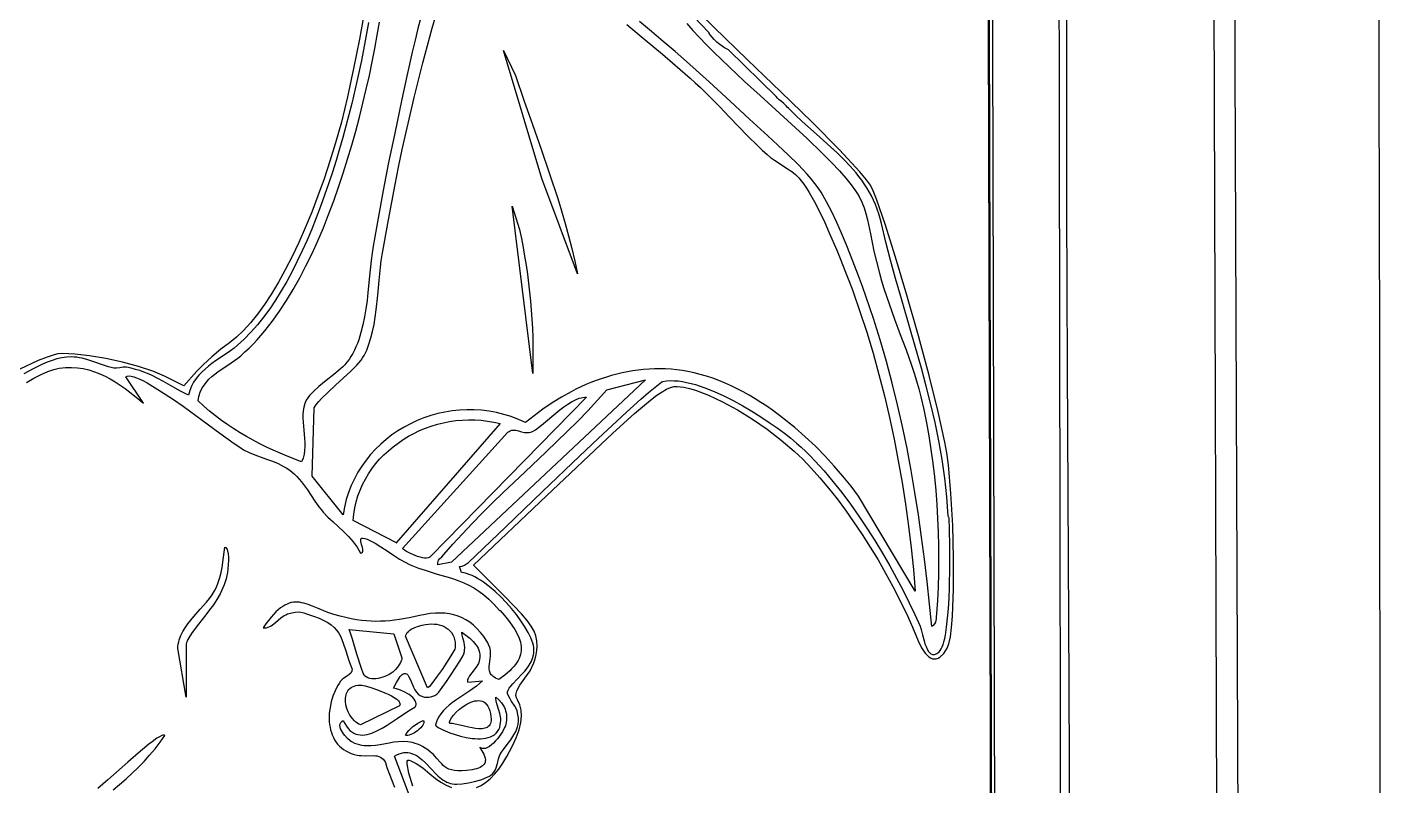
# Model space of a CAD drawing. Header units: millimetres. Extents: x 175 to 239, y 0 to 181.
# Drawn here: x 211.63 to 238.74, y 149.3 to 164.5 of the extents above; entities that cross this region are included whole.
import ezdxf

# ---------------------------------------------------------------- set-up
doc = ezdxf.new("R2010")
doc.units = ezdxf.units.MM
doc.layers.get('0').update_dxf_attribs({"linetype": 'CONTINUOUS'})

msp = doc.modelspace()

# ---------------------------------------------------------------- linework, layer by layer
at = {"color": 1}
for points in [[(177.632006, 181.207355), (236.458006, 181.207355), (236.668359, 181.182653), (236.869577, 181.143333), (237.061525, 181.089825), (237.244069, 181.022558), (237.417074, 180.941961), (237.580405, 180.848462), (237.733927, 180.742492), (237.877506, 180.62448), (238.011007, 180.494854), (238.134295, 180.354044), (238.247236, 180.20248), (238.349694, 180.040589), (238.441535, 179.868802), (238.522623, 179.687548), (238.592826, 179.497256), (238.652006, 179.298355), (238.705567, 168.706306), (238.733428, 158.112652), (238.742235, 147.517755), (238.738631, 136.92198), (238.720772, 115.729246)], [(182.807928, 135.574934), (231.057349, 135.574934), (230.969154, 169.438076), (190.466734, 169.438076)], [(230.902127, 166.919243), (230.962099, 145.614991)], [(220.636522, 149.262868), (220.730153, 149.307264), (220.821726, 149.366624), (220.911211, 149.440943), (220.998575, 149.530216), (221.083785, 149.634435), (221.16681, 149.753597), (221.247617, 149.887693), (221.352535, 150.083873), (221.434274, 150.261068), (221.493184, 150.421014), (221.529617, 150.565443), (221.543926, 150.696092), (221.536461, 150.814693), (221.507574, 150.922982), (221.457617, 151.022693), (221.438799, 151.062012), (221.430445, 151.104553), (221.432709, 151.15082), (221.445742, 151.201318), (221.504727, 151.317021), (221.608617, 151.455693), (221.712399, 151.602381), (221.788617, 151.760693), (221.815863, 151.84292), (221.835586, 151.926506), (221.847574, 152.010935), (221.851617, 152.095693), (221.846438, 152.201515), (221.82818, 152.299709), (221.792766, 152.396613), (221.736117, 152.498568), (221.654156, 152.611914), (221.542805, 152.74299), (221.215617, 153.083693), (220.579617, 153.719693), (222.040617, 155.107693), (223.370492, 156.36224), (223.806235, 156.757664), (224.125867, 157.027568), (224.250741, 157.122258), (224.356906, 157.193738), (224.447802, 157.244731), (224.526867, 157.277959), (224.597542, 157.296146), (224.663266, 157.302015), (224.793617, 157.287693), (224.904394, 157.26188), (225.024096, 157.225754), (225.285758, 157.125178), (225.569569, 156.991203), (225.866492, 156.829068), (226.167494, 156.644012), (226.463539, 156.441271), (226.745592, 156.226086), (227.004617, 156.003693), (227.175589, 155.839981), (227.347893, 155.661215), (227.520797, 155.468512), (227.69357, 155.26299), (227.865483, 155.045767), (228.035803, 154.817961), (228.368742, 154.335068), (228.686541, 153.823254), (228.983352, 153.291459), (229.253326, 152.748625), (229.376423, 152.475862), (229.490617, 152.203693), (229.556969, 152.061896), (229.627117, 151.954693), (229.700078, 151.882365), (229.737306, 151.859367), (229.774867, 151.845193), (229.81264, 151.839879), (229.8505, 151.843459), (229.888325, 151.855969), (229.925992, 151.877443), (230.00036, 151.947428), (230.072617, 152.053693), (230.105828, 152.143845), (230.133883, 152.284969), (230.156852, 152.470943), (230.174805, 152.695646), (230.195945, 153.236754), (230.197867, 153.859318), (230.181133, 154.514367), (230.146305, 155.152928), (230.093945, 155.726027), (230.061367, 155.972725), (230.024617, 156.184693), (229.890373, 156.78816), (229.707977, 157.517803), (229.494057, 158.316234), (229.265242, 159.126068), (229.038162, 159.889918), (228.829445, 160.550396), (228.655721, 161.050117), (228.587177, 161.22176), (228.533617, 161.331693), (228.454969, 161.440715), (228.31993, 161.600678), (227.910117, 162.042818), (227.363055, 162.596896), (226.737617, 163.201693), (226.066242, 163.843428), (225.394117, 164.499318), (224.799242, 165.092396)], [(218.394733, 164.822404), (218.291742, 164.256293), (218.175299, 163.67147), (218.052539, 163.105331), (217.9306, 162.595273), (217.816617, 162.178693), (217.702499, 161.81286), (217.584246, 161.45942), (217.462203, 161.119022), (217.336711, 160.792318), (217.208114, 160.479958), (217.076754, 160.182592), (216.942974, 159.90087), (216.807117, 159.635443), (216.669526, 159.386962), (216.530543, 159.156076), (216.390511, 158.943436), (216.249774, 158.749693), (216.108673, 158.575497), (215.967551, 158.421498), (215.826752, 158.288347), (215.686617, 158.176693), (215.516164, 158.045006), (215.336992, 157.893443), (215.170383, 157.740756), (215.037617, 157.605693), (214.773617, 157.312693), (214.387617, 157.507693), (214.153197, 157.607951), (213.86507, 157.702818), (213.544061, 157.78831), (213.210992, 157.860443), (212.88669, 157.915232), (212.591977, 157.948693), (212.347678, 157.956842), (212.250941, 157.950179), (212.174617, 157.935693), (212.034555, 157.888318), (211.858867, 157.818443), (211.490617, 157.648693)], [(219.363024, 149.291959), (219.286367, 149.553568), (219.250586, 149.73624), (219.250192, 149.789449), (219.262617, 149.812693), (219.288422, 149.813017), (219.326367, 149.801224), (219.431367, 149.745693), (219.562992, 149.654912), (219.706617, 149.537693), (219.817307, 149.447141), (219.926231, 149.371607), (220.033355, 149.311085), (220.138649, 149.265568)]]:
    msp.add_lwpolyline(points, dxfattribs=at)
at = {"color": 5}
for points in [[(235.972501, 129.83415), (235.948399, 136.613855), (235.89449, 150.175746), (235.868156, 156.956939), (235.84455, 163.737636), (235.825409, 170.517341), (235.812469, 177.295558), (235.727803, 177.503697), (213.079452, 177.553086), (210.908383, 177.575451), (208.737009, 177.590286), (206.565356, 177.598579), (204.39345, 177.601317), (202.221317, 177.599487), (200.048982, 177.594076), (195.70381, 177.576458), (191.358143, 177.556359), (187.012186, 177.541676), (184.839164, 177.538833), (182.666147, 177.540305), (180.49316, 177.547079), (178.320231, 177.560142), (178.143842, 177.500169), (177.946286, 95.821468)], [(178.478981, 177.207364), (235.371497, 177.207364), (235.639608, 96.170718)], [(181.791567, 134.358942), (232.334078, 134.390692), (232.513995, 134.447136), (232.535272, 137.07412), (232.546627, 139.704411), (232.548721, 142.336025), (232.542217, 144.966978), (232.512506, 151.323101), (232.481804, 157.684185), (232.471145, 160.865658), (232.466315, 164.047254), (232.469339, 167.228602), (232.47443, 168.819067), (232.482245, 170.409331), (232.390522, 170.613942), (191.03788, 170.613942)], [(191.182519, 170.42697), (232.2988, 170.42697), (232.358772, 134.560025), (181.851539, 134.588248)], [(182.807568, 135.565443), (231.057021, 135.565443), (230.968827, 169.428608), (190.35349, 169.428608)], [(230.88416, 166.899189), (230.944132, 145.594923)], [(219.669983, 148.116151), (218.996177, 149.894151), (219.044552, 149.920346), (219.091184, 149.940291), (219.136171, 149.954329), (219.179608, 149.962805), (219.221593, 149.966061), (219.262223, 149.964441), (219.301595, 149.95829), (219.339805, 149.94795), (219.37695, 149.933765), (219.413128, 149.916079), (219.448436, 149.895236), (219.482969, 149.871579), (219.550102, 149.817198), (219.615302, 149.755686), (219.743005, 149.622264), (219.807058, 149.555853), (219.872279, 149.493307), (219.939442, 149.437376), (219.973995, 149.41275), (220.009325, 149.390809), (220.045527, 149.371896), (220.0827, 149.356354), (220.12094, 149.344529), (220.160344, 149.336762), (220.20031, 149.332982), (220.246747, 149.332153), (220.354812, 149.338912), (220.476107, 149.356172), (220.602198, 149.383064), (220.72465, 149.418721), (220.781877, 149.439565), (220.835031, 149.462274), (220.883059, 149.48674), (220.924907, 149.512855), (220.95952, 149.540509), (220.985844, 149.569595), (221.01213, 149.611949), (221.031429, 149.656412), (221.045685, 149.702114), (221.05684, 149.748189), (221.077621, 149.837982), (221.091133, 149.879964), (221.109316, 149.918845), (221.142963, 149.973165), (221.178569, 150.025319), (221.252577, 150.125055), (221.325179, 150.221897), (221.390215, 150.319689), (221.417971, 150.370143), (221.441526, 150.422277), (221.46011, 150.476571), (221.472953, 150.533505), (221.479284, 150.593561), (221.478334, 150.657219), (221.469333, 150.724959), (221.45151, 150.797262), (221.432473, 150.844604), (221.404381, 150.895544), (221.336417, 151.001432), (221.304232, 151.052991), (221.278374, 151.101367), (221.262685, 151.144865), (221.259855, 151.164255), (221.26101, 151.18179), (221.273308, 151.217469), (221.295895, 151.255721), (221.327154, 151.296558), (221.365466, 151.339988), (221.456781, 151.434673), (221.556903, 151.539859), (221.606222, 151.596416), (221.65289, 151.655628), (221.69529, 151.717507), (221.731803, 151.782063), (221.760814, 151.849306), (221.780703, 151.919247), (221.786722, 151.955232), (221.789854, 151.991895), (221.789897, 152.029238), (221.786649, 152.067262), (221.778695, 152.111452), (221.76622, 152.158516), (221.749434, 152.208183), (221.728551, 152.260187), (221.675338, 152.370127), (221.608276, 152.486185), (221.529059, 152.606213), (221.439384, 152.728059), (221.340943, 152.849574), (221.235434, 152.968609), (221.12455, 153.083014), (221.009987, 153.190638), (220.893439, 153.289334), (220.776602, 153.376949), (220.718605, 153.41593), (220.661171, 153.451336), (220.604512, 153.482896), (220.54884, 153.510343), (220.494367, 153.533408), (220.441305, 153.551822), (220.389865, 153.565317), (220.34026, 153.573623), (220.301455, 153.690039), (220.351891, 153.699796), (220.398028, 153.717821), (220.440857, 153.743122), (220.481371, 153.774706), (221.222315, 154.482742), (221.961274, 155.195078), (222.702879, 155.905429), (223.076121, 156.257896), (223.45176, 156.607511), (223.641819, 156.78164), (223.935066, 157.045397), (224.084831, 157.176469), (224.217729, 157.288648), (224.319538, 157.368168), (224.354341, 157.391378), (224.376038, 157.401261), (224.447027, 157.411797), (224.521566, 157.416463), (224.599381, 157.41553), (224.680198, 157.409268), (224.763745, 157.397947), (224.849745, 157.381836), (224.937927, 157.361207), (225.028015, 157.336328), (225.119737, 157.307471), (225.212817, 157.274904), (225.40196, 157.199723), (225.593252, 157.112947), (225.784503, 157.016734), (225.973522, 156.913245), (226.158117, 156.80464), (226.336097, 156.693079), (226.505272, 156.580722), (226.66345, 156.46973), (226.80844, 156.362262), (226.938052, 156.260478), (227.050093, 156.166539), (227.143223, 156.083085), (227.236035, 155.995576), (227.32846, 155.904218), (227.420427, 155.809214), (227.602711, 155.609085), (227.782327, 155.396822), (227.95872, 155.174059), (228.131329, 154.942428), (228.299598, 154.703562), (228.462968, 154.459095), (228.620881, 154.210659), (228.772779, 153.959887), (228.918103, 153.708412), (229.056296, 153.457868), (229.1868, 153.209886), (229.309056, 152.966101), (229.422506, 152.728145), (229.526593, 152.497651), (229.548077, 152.428115), (229.574108, 152.324349), (229.606588, 152.204707), (229.625841, 152.14467), (229.647419, 152.087547), (229.671561, 152.035632), (229.698503, 151.991222), (229.728484, 151.956609), (229.744688, 151.943694), (229.761741, 151.934088), (229.779673, 151.92808), (229.798513, 151.925954), (229.81829, 151.927999), (229.839036, 151.934502), (229.860778, 151.945748), (229.883548, 151.962025), (229.907374, 151.983619), (229.932287, 152.010817), (229.953038, 152.041356), (229.972329, 152.080996), (229.990207, 152.129165), (230.006722, 152.185291), (230.021922, 152.248801), (230.035855, 152.319124), (230.060114, 152.477917), (230.079888, 152.657091), (230.095564, 152.852068), (230.10753, 153.058269), (230.116173, 153.271116), (230.12504, 153.698432), (230.125268, 154.097388), (230.119955, 154.431355), (230.112204, 154.663706), (230.091037, 154.702512), (230.079482, 154.894977), (230.064123, 155.086128), (230.045146, 155.276037), (230.022735, 155.464773), (229.997076, 155.652409), (229.968355, 155.839016), (229.936757, 156.024664), (229.902467, 156.209424), (229.826553, 156.576566), (229.742097, 156.94101), (229.650583, 157.303326), (229.553492, 157.664081), (229.348516, 158.383182), (229.139034, 159.102863), (229.03631, 159.464341), (228.93691, 159.82767), (228.842315, 160.193416), (228.75401, 160.56215), (228.728692, 160.662884), (228.699798, 160.760145), (228.667472, 160.854095), (228.63186, 160.9449), (228.593107, 161.032723), (228.551355, 161.117729), (228.506752, 161.20008), (228.45944, 161.279943), (228.409566, 161.357479), (228.357273, 161.432855), (228.302706, 161.506233), (228.24601, 161.577778), (228.126809, 161.716024), (228.000829, 161.848907), (227.869227, 161.977738), (227.733159, 162.10383), (227.45226, 162.353048), (227.167392, 162.607062), (227.026363, 162.739149), (226.887815, 162.876372), (226.863562, 162.89798), (226.841954, 162.922233), (226.820788, 162.9434), (226.820788, 162.9434), (226.799621, 162.971622), (226.799621, 162.971622), (226.747586, 163.007341), (226.700843, 163.045705), (226.671298, 163.076573), (226.644399, 163.112733), (225.691899, 164.047594), (225.636336, 164.070084), (225.610539, 164.083809), (225.586066, 164.100511), (225.487288, 164.174594), (225.455538, 164.199289), (225.399093, 164.252205), (225.321482, 164.347455), (225.303843, 164.37215), (225.301638, 164.382292), (225.296788, 164.389789), (223.539955, 166.234816)], [(218.477594, 164.590872), (218.410832, 164.224587), (218.332107, 163.829017), (218.241197, 163.409355), (218.13788, 162.970795), (218.021933, 162.518531), (217.959153, 162.288882), (217.893133, 162.057755), (217.823845, 161.825799), (217.75126, 161.593662), (217.675351, 161.361995), (217.59609, 161.131445), (217.51345, 160.902663), (217.427402, 160.676297), (217.337919, 160.452997), (217.244973, 160.233412), (217.148537, 160.018191), (217.048581, 159.807983), (216.94508, 159.603438), (216.838004, 159.405204), (216.727327, 159.213932), (216.61302, 159.030269), (216.495055, 158.854865), (216.373405, 158.68837), (216.248043, 158.531432), (216.11894, 158.384701), (215.986068, 158.248826), (215.91821, 158.185162), (215.8494, 158.124456), (215.780366, 158.068362), (215.708723, 158.014702), (215.560728, 157.911852), (215.411659, 157.810242), (215.338672, 157.758133), (215.267757, 157.704209), (215.199695, 157.647764), (215.135266, 157.588089), (215.07525, 157.524476), (215.020427, 157.456218), (214.971578, 157.382605), (214.929483, 157.302932), (214.894923, 157.216488), (214.868677, 157.122567), (214.707516, 157.20773), (214.55702, 157.292562), (214.412643, 157.375079), (214.269837, 157.453296), (214.124055, 157.52523), (214.048626, 157.55822), (213.970748, 157.588895), (213.889852, 157.617007), (213.80537, 157.642308), (213.716732, 157.664549), (213.623372, 157.683484), (213.590175, 157.687211), (213.556895, 157.686185), (213.49108, 157.675987), (213.427911, 157.665128), (213.397939, 157.663275), (213.369372, 157.665845), (213.267011, 157.691752), (213.163659, 157.724935), (212.953976, 157.7999), (212.847647, 157.835068), (212.740325, 157.864282), (212.686292, 157.875623), (212.632011, 157.884236), (212.577482, 157.889707), (212.522705, 157.891622), (212.425994, 157.886853), (212.329112, 157.873143), (212.232219, 157.851392), (212.135477, 157.8225), (212.039044, 157.787365), (211.943082, 157.746887), (211.84775, 157.701965), (211.753209, 157.653498), (211.567139, 157.549525)], [(219.525221, 164.693949), (219.465799, 164.470046), (219.407182, 164.23622), (219.349837, 163.996441), (219.24082, 163.5149), (219.14247, 163.057171), (218.992649, 162.34015), (218.87739, 161.783919), (218.769076, 161.226695), (218.666716, 160.66881), (218.569316, 160.110595), (218.547976, 159.97072), (218.529567, 159.823218), (218.497382, 159.510872), (218.464454, 159.184636), (218.445114, 159.019771), (218.422472, 158.855588), (218.395489, 158.693472), (218.363127, 158.534808), (218.324347, 158.380981), (218.278109, 158.233376), (218.251869, 158.162339), (218.223376, 158.093378), (218.192499, 158.026664), (218.159109, 157.962371), (218.123075, 157.900672), (218.084268, 157.841741), (218.042559, 157.78575), (217.997816, 157.732873), (217.95922, 157.693283), (217.91543, 157.652629), (217.815639, 157.5685), (217.590799, 157.39156), (217.479226, 157.300237), (217.377203, 157.208005), (217.331878, 157.161781), (217.291468, 157.115608), (217.256815, 157.06958), (217.228761, 157.023789), (217.212558, 156.990921), (217.198894, 156.957175), (217.17851, 156.887253), (217.166261, 156.814438), (217.160796, 156.739142), (217.160767, 156.661779), (217.164827, 156.582762), (217.179813, 156.421421), (217.194964, 156.258427), (217.19923, 156.177343), (217.199491, 156.097086), (217.194398, 156.018069), (217.182603, 155.940706), (217.162757, 155.86541), (217.133511, 155.792595), (216.84557, 155.903492), (216.70487, 155.96205), (216.56631, 156.022948), (216.429859, 156.086388), (216.295484, 156.152573), (216.163157, 156.221703), (216.032844, 156.29398), (215.904516, 156.369606), (215.778141, 156.448782), (215.653689, 156.53171), (215.531128, 156.618591), (215.410427, 156.709627), (215.291556, 156.805019), (215.174483, 156.904969), (215.059177, 157.009678), (215.077486, 157.100514), (215.104115, 157.183056), (215.138289, 157.258105), (215.179232, 157.326462), (215.22617, 157.388927), (215.278327, 157.446303), (215.334928, 157.499389), (215.395198, 157.548987), (215.458362, 157.595898), (215.523645, 157.640923), (215.657466, 157.728518), (215.790461, 157.81818), (215.85471, 157.865789), (215.916427, 157.916317), (215.999627, 157.990397), (216.08155, 158.068043), (216.162201, 158.149158), (216.241583, 158.233643), (216.319703, 158.321401), (216.396564, 158.412335), (216.472171, 158.506346), (216.546528, 158.603338), (216.691514, 158.80587), (216.831558, 159.019149), (216.966696, 159.242394), (217.096965, 159.474823), (217.222403, 159.715655), (217.343046, 159.964107), (217.45893, 160.219399), (217.570094, 160.480749), (217.676573, 160.747375), (217.778404, 161.018496), (217.875625, 161.29333), (217.968271, 161.571094), (218.05638, 161.851009), (218.139989, 162.132292), (218.219135, 162.414161), (218.293853, 162.695835), (218.364182, 162.976533), (218.430157, 163.255472), (218.491817, 163.531871), (218.549197, 163.804949), (218.602334, 164.073924), (218.651265, 164.338014), (218.696028, 164.596438)], [(223.654607, 164.549421), (224.02089, 164.248443), (224.366336, 163.957305), (224.919316, 163.479622), (225.023872, 163.386695), (225.126056, 163.291995), (225.324404, 163.098457), (225.51655, 162.901363), (225.704687, 162.70307), (225.891005, 162.505935), (226.077694, 162.312314), (226.266947, 162.124563), (226.36322, 162.033625), (226.460954, 161.945039), (226.532516, 161.887561), (226.612759, 161.831158), (226.786392, 161.719261), (226.873332, 161.66261), (226.956056, 161.604719), (227.031338, 161.545008), (227.095954, 161.4829), (227.148036, 161.422045), (227.200899, 161.351428), (227.254247, 161.272285), (227.307786, 161.18585), (227.361222, 161.093359), (227.41426, 160.996046), (227.517965, 160.791897), (227.616543, 160.583282), (227.707638, 160.380084), (227.857954, 160.029456), (227.941395, 159.828621), (228.022398, 159.62634), (228.100987, 159.422677), (228.177184, 159.217695), (228.322492, 158.804027), (228.458503, 158.385842), (228.585399, 157.963647), (228.70336, 157.537949), (228.812567, 157.109253), (228.913201, 156.678067), (229.005442, 156.244896), (229.089472, 155.810248), (229.165472, 155.374627), (229.233622, 154.938542), (229.294103, 154.502498), (229.347097, 154.067002), (229.392783, 153.63256), (229.431343, 153.199678), (228.291871, 155.10115), (228.295399, 155.10115), (228.144882, 155.301438), (227.982253, 155.503069), (227.808297, 155.704493), (227.623798, 155.904161), (227.429543, 156.100521), (227.226317, 156.292023), (227.014905, 156.477118), (226.906375, 156.566778), (226.796093, 156.654255), (226.684158, 156.739354), (226.570667, 156.821883), (226.455719, 156.901646), (226.339411, 156.978452), (226.221843, 157.052105), (226.103112, 157.122412), (225.983317, 157.189179), (225.862555, 157.252213), (225.740925, 157.311319), (225.618525, 157.366304), (225.495453, 157.416974), (225.371808, 157.463135), (225.247687, 157.504594), (225.123189, 157.541156), (224.998412, 157.572629), (224.873454, 157.598817), (224.761768, 157.617889), (224.65031, 157.632829), (224.539121, 157.643719), (224.428245, 157.650645), (224.317722, 157.65369), (224.207596, 157.652938), (224.097907, 157.648473), (223.988699, 157.640379), (223.880012, 157.62874), (223.77189, 157.613639), (223.664373, 157.595162), (223.557504, 157.573392), (223.451325, 157.548413), (223.345878, 157.520308), (223.241204, 157.489163), (223.137347, 157.45506), (223.034347, 157.418084), (222.932248, 157.378319), (222.83109, 157.335848), (222.730915, 157.290757), (222.631767, 157.243127), (222.533686, 157.193045), (222.340896, 157.085856), (222.152881, 156.969861), (221.969976, 156.845733), (221.792519, 156.714142), (221.620844, 156.575761), (221.477586, 156.640365), (221.332488, 156.695381), (221.185922, 156.740981), (221.038257, 156.777334), (220.889867, 156.80461), (220.741122, 156.822979), (220.592394, 156.832611), (220.444054, 156.833675), (220.296474, 156.826342), (220.150025, 156.810782), (220.005078, 156.787163), (219.862005, 156.755657), (219.721178, 156.716434), (219.582967, 156.669662), (219.447745, 156.615512), (219.315882, 156.554154), (219.18775, 156.485757), (219.063721, 156.410493), (218.944165, 156.328529), (218.829455, 156.240037), (218.719962, 156.145186), (218.616057, 156.044146), (218.518111, 155.937087), (218.426496, 155.82418), (218.341584, 155.705592), (218.263746, 155.581496), (218.193353, 155.45206), (218.130776, 155.317454), (218.076388, 155.177849), (218.030559, 155.033414), (217.993661, 154.884319), (217.966066, 154.730734), (217.345177, 155.499789), (217.387511, 156.868567), (217.404444, 156.904186), (217.435501, 156.948135), (217.478846, 156.999319), (217.532646, 157.056642), (217.664269, 157.185323), (217.815695, 157.325414), (218.119249, 157.60477), (218.242025, 157.726506), (218.289742, 157.779054), (218.325899, 157.824595), (218.357251, 157.870846), (218.386542, 157.920182), (218.413861, 157.972423), (218.439298, 158.027387), (218.484882, 158.144761), (218.524006, 158.270859), (218.557384, 158.404232), (218.585729, 158.543435), (218.609753, 158.687019), (218.63017, 158.833539), (218.663036, 159.129597), (218.690032, 159.420032), (218.716863, 159.693269), (218.731999, 159.819822), (218.749233, 159.937733), (218.87318, 160.641256), (219.007257, 161.343828), (219.078261, 161.694564), (219.151999, 162.044829), (219.228538, 162.394547), (219.307944, 162.743639), (219.390287, 163.092029), (219.475631, 163.439638), (219.564045, 163.78639), (219.655596, 164.132206), (219.750351, 164.477009), (219.848377, 164.820722)], [(224.85452, 164.569147), (224.976618, 164.430571), (225.099232, 164.298066), (225.247152, 164.145803), (225.397061, 163.995746), (225.701876, 163.701155), (226.011735, 163.412105), (226.324694, 163.126403), (226.952142, 162.556281), (227.262745, 162.267479), (227.568676, 161.973261), (227.753712, 161.787686), (227.909927, 161.622895), (228.040252, 161.475447), (228.147618, 161.341899), (228.234954, 161.218811), (228.272026, 161.160114), (228.30519, 161.102741), (228.361256, 160.990246), (228.406083, 160.877886), (228.4426, 160.762219), (228.473737, 160.639802), (228.531594, 160.360956), (228.603094, 160.013815), (228.651285, 159.806029), (228.711676, 159.570845), (228.755326, 159.417459), (228.802572, 159.264176), (228.905704, 158.957673), (229.016774, 158.650839), (229.131482, 158.343178), (229.245528, 158.034194), (229.354614, 157.723392), (229.405953, 157.567153), (229.454439, 157.410274), (229.499535, 157.252692), (229.540704, 157.094345), (229.600584, 156.836478), (229.65462, 156.573929), (229.702919, 156.307308), (229.745591, 156.037224), (229.782744, 155.764288), (229.814486, 155.48911), (229.840926, 155.212298), (229.862173, 154.934463), (229.878335, 154.656215), (229.88952, 154.378163), (229.895837, 154.100917), (229.897395, 153.825087), (229.894303, 153.551283), (229.886667, 153.280115), (229.874598, 153.012191), (229.858204, 152.748123), (229.854676, 152.751651), (229.851259, 152.677126), (229.848599, 152.641766), (229.843211, 152.607894), (229.833523, 152.575675), (229.817965, 152.545276), (229.794966, 152.516861), (229.762954, 152.490595), (229.717598, 152.939996), (229.66849, 153.388539), (229.615103, 153.83611), (229.55691, 154.282596), (229.493384, 154.727883), (229.423998, 155.171858), (229.348225, 155.614406), (229.265537, 156.055414), (229.175409, 156.494769), (229.077311, 156.932356), (228.970718, 157.368063), (228.855103, 157.801774), (228.729937, 158.233378), (228.594695, 158.662759), (228.52313, 158.876581), (228.448848, 159.089804), (228.371784, 159.302415), (228.291871, 159.5144), (228.130365, 159.933489), (228.043452, 160.15095), (227.952322, 160.369445), (227.856893, 160.58579), (227.757082, 160.796802), (227.652806, 160.999298), (227.543982, 161.190094), (227.487201, 161.277113), (227.420792, 161.367165), (227.345878, 161.459729), (227.263579, 161.554282), (227.175017, 161.650303), (227.081313, 161.74727), (226.882965, 161.941952), (226.677506, 162.134154), (226.473908, 162.3197), (226.108177, 162.654122), (225.721664, 163.01523), (225.298772, 163.404491), (224.849091, 163.808718), (224.617201, 164.012322), (224.382211, 164.214723), (224.14532, 164.41427), (223.907725, 164.609317)], [(211.622167, 157.382038), (211.770572, 157.466746), (211.91259, 157.539465), (212.046118, 157.598211), (212.10904, 157.621723), (212.169052, 157.640999), (212.225889, 157.655788), (212.279289, 157.665845), (212.341757, 157.673983), (212.403492, 157.679277), (212.464505, 157.681817), (212.524807, 157.681692), (212.643321, 157.673813), (212.759122, 157.656364), (212.872297, 157.630067), (212.982936, 157.595647), (213.091125, 157.553827), (213.196952, 157.505331), (213.300505, 157.450881), (213.401873, 157.391202), (213.501143, 157.327016), (213.598402, 157.259048), (213.693739, 157.18802), (213.787241, 157.114657), (213.969094, 156.963817), (213.612789, 157.492984), (213.625474, 157.50055), (213.640334, 157.505765), (213.676307, 157.509409), (213.720161, 157.504453), (213.771353, 157.491433), (213.829337, 157.470887), (213.89357, 157.443351), (213.963507, 157.409362), (214.038602, 157.369456), (214.202094, 157.274044), (214.379688, 157.161407), (214.567028, 157.035841), (214.759757, 156.90164), (215.143961, 156.62451), (215.497449, 156.36437), (215.785369, 156.155577), (215.893851, 156.081171), (215.972872, 156.032484), (216.083742, 155.97759), (216.198374, 155.930013), (216.432806, 155.845071), (216.549546, 155.801835), (216.66393, 155.754175), (216.774428, 155.699157), (216.827742, 155.667971), (216.879511, 155.633845), (216.937466, 155.590074), (216.991256, 155.543632), (217.041346, 155.494822), (217.088201, 155.443951), (217.132286, 155.391323), (217.174066, 155.337243), (217.252573, 155.225946), (217.402393, 154.999341), (217.481148, 154.888912), (217.523115, 154.835483), (217.567427, 154.783651), (217.662209, 154.683653), (217.764101, 154.58626), (217.974004, 154.392508), (218.074407, 154.292759), (218.121809, 154.241424), (218.166708, 154.188834), (218.208632, 154.134776), (218.247103, 154.079039), (218.281647, 154.02141), (218.311788, 153.961678), (218.337196, 153.967408), (218.353488, 153.979903), (218.362049, 153.998071), (218.364264, 154.020824), (218.361518, 154.047069), (218.355197, 154.075718), (218.337365, 154.135862), (218.321848, 154.192534), (218.31842, 154.216842), (218.319726, 154.23701), (218.32715, 154.251949), (218.342078, 154.260568), (218.365894, 154.261776), (218.399983, 154.254484), (218.447845, 154.237609), (218.498623, 154.21523), (218.607681, 154.156753), (218.724676, 154.084634), (218.847129, 154.004453), (218.972558, 153.921791), (219.098483, 153.84223), (219.222423, 153.771351), (219.282875, 153.740911), (219.341899, 153.714734), (219.478484, 153.66161), (219.608247, 153.61617), (219.85012, 153.541377), (220.073141, 153.476423), (220.17934, 153.443282), (220.282934, 153.407376), (220.384626, 153.366964), (220.48512, 153.320305), (220.585117, 153.265656), (220.685321, 153.201277), (220.786435, 153.125425), (220.889161, 153.03636), (220.994201, 152.93234), (221.10226, 152.811623), (221.116371, 152.811623), (221.201437, 152.709547), (221.278808, 152.611993), (221.347652, 152.518439), (221.407137, 152.428363), (221.456432, 152.341243), (221.494705, 152.256556), (221.509448, 152.214962), (221.521123, 152.173782), (221.529626, 152.132948), (221.534854, 152.092397), (221.536702, 152.052063), (221.535067, 152.011881), (221.529844, 151.971785), (221.520929, 151.931711), (221.508219, 151.891593), (221.491609, 151.851365), (221.470995, 151.810964), (221.446274, 151.770322), (221.417341, 151.729376), (221.384092, 151.688059), (221.346424, 151.646307), (221.304232, 151.604055), (221.205862, 151.517787), (221.088149, 151.428734), (221.021583, 151.457408), (220.99455, 151.47289), (220.971347, 151.48912), (220.951719, 151.506083), (220.935414, 151.523767), (220.922179, 151.542159), (220.91176, 151.561246), (220.898359, 151.601454), (220.893184, 151.644287), (220.894211, 151.689642), (220.899413, 151.737415), (220.914241, 151.839803), (220.919815, 151.894211), (220.921462, 151.950625), (220.917155, 152.00894), (220.90487, 152.069053), (220.88258, 152.130862), (220.867051, 152.162369), (220.84826, 152.194262), (220.783788, 152.288142), (220.717285, 152.372807), (220.648621, 152.448471), (220.577669, 152.515345), (220.504298, 152.57364), (220.428379, 152.623569), (220.349783, 152.665343), (220.268382, 152.699175), (220.184045, 152.725276), (220.096644, 152.743858), (220.006049, 152.755133), (219.912132, 152.759313), (219.814762, 152.756609), (219.713811, 152.747234), (219.60915, 152.7314), (219.500649, 152.709317), (219.290478, 152.664724), (219.093246, 152.629722), (218.997945, 152.616231), (218.904035, 152.605634), (218.810899, 152.598096), (218.717924, 152.593783), (218.624494, 152.592859), (218.529994, 152.595491), (218.433809, 152.601844), (218.335325, 152.612083), (218.233927, 152.626373), (218.128998, 152.64488), (218.019926, 152.66777), (217.906094, 152.695206), (217.778477, 152.731853), (217.66072, 152.772742), (217.449908, 152.85776), (217.354414, 152.897145), (217.263901, 152.931285), (217.17715, 152.957808), (217.134804, 152.967472), (217.092941, 152.974342), (217.051409, 152.978121), (217.010056, 152.978515), (216.968728, 152.975224), (216.927273, 152.967954), (216.88554, 152.956408), (216.843375, 152.940289), (216.800626, 152.919301), (216.757141, 152.893148), (216.712767, 152.861532), (216.667351, 152.824157), (216.620742, 152.780727), (216.572787, 152.730946), (216.523333, 152.674516), (216.472228, 152.611142), (216.41932, 152.540526), (216.364455, 152.462373), (216.400309, 152.46186), (216.433998, 152.466535), (216.465837, 152.475798), (216.49614, 152.489052), (216.525225, 152.505695), (216.553405, 152.525129), (216.608313, 152.56997), (216.721147, 152.666764), (216.784116, 152.709124), (216.818342, 152.726698), (216.854816, 152.741067), (216.937871, 152.765431), (217.007282, 152.77855), (217.067268, 152.781747), (217.122045, 152.776345), (217.17583, 152.763667), (217.23284, 152.745036), (217.3734, 152.695206), (217.483698, 152.655608), (217.578782, 152.613406), (217.660142, 152.568392), (217.729264, 152.520361), (217.787638, 152.469105), (217.836751, 152.414417), (217.878092, 152.356092), (217.913149, 152.293922), (217.943411, 152.2277), (217.970366, 152.15722), (218.020306, 152.002659), (218.074876, 151.828586), (218.107618, 151.733715), (218.145983, 151.633345), (218.143601, 151.61135), (218.138011, 151.591494), (218.129557, 151.573519), (218.118587, 151.557167), (218.090482, 151.528297), (218.056465, 151.502817), (217.981776, 151.453759), (217.946643, 151.426047), (217.916677, 151.393456), (217.885859, 151.348005), (217.856956, 151.300426), (217.805187, 151.199711), (217.761966, 151.092971), (217.727886, 150.981864), (217.703542, 150.868049), (217.689528, 150.753185), (217.686581, 150.695879), (217.686439, 150.638931), (217.689177, 150.582551), (217.694868, 150.526946), (217.703588, 150.472322), (217.71541, 150.418888), (217.73041, 150.36685), (217.74866, 150.316416), (217.770236, 150.267794), (217.795211, 150.221189), (217.82366, 150.176811), (217.855658, 150.134867), (217.891278, 150.095562), (217.930595, 150.059106), (217.973682, 150.025706), (218.020616, 149.995568), (218.071469, 149.9689), (218.126316, 149.945909), (218.185231, 149.926803), (218.248288, 149.91179), (218.28792, 149.905552), (218.328538, 149.90224), (218.411393, 149.901537), (218.574167, 149.903852), (218.612289, 149.901046), (218.648712, 149.89546), (218.683098, 149.886381), (218.715113, 149.873094), (218.744419, 149.854889), (218.770682, 149.831051), (218.793565, 149.800866), (218.812733, 149.763623), (218.844332, 149.664168), (218.886272, 149.547423), (218.993586, 149.27227)], [(213.357228, 149.22006), (213.488435, 149.32662), (213.616416, 149.436693), (213.740864, 149.550296), (213.861466, 149.667444), (213.977914, 149.788152), (214.089896, 149.912437), (214.197104, 150.040313), (214.299227, 150.171795), (214.395955, 150.306901), (214.384753, 150.312361), (214.37, 150.313212), (214.352198, 150.30997), (214.331849, 150.303153), (214.285512, 150.280856), (214.235, 150.250456), (214.13749, 150.181885), (214.0714, 150.130512), (213.857087, 149.952917), (213.652697, 149.77338), (213.253837, 149.416578), (213.049447, 149.243366)]]:
    msp.add_lwpolyline(points, dxfattribs=at)
for points in [[(222.661538, 159.556733), (221.948927, 161.468789), (221.179871, 164.029955), (221.41976, 163.529011), (221.589459, 163.037389), (221.762671, 162.546139), (221.935636, 162.05431), (222.10459, 161.560952), (222.265772, 161.065113), (222.342273, 160.815967), (222.41542, 160.565843), (222.484743, 160.314624), (222.549772, 160.062191), (222.610036, 159.808424), (222.665066, 159.553206)], [(221.76901, 157.556484), (221.352733, 160.9114), (221.500899, 160.442206), (221.537899, 160.264651), (221.572171, 160.086555), (221.603715, 159.907951), (221.632529, 159.728878), (221.658616, 159.54937), (221.681973, 159.369465), (221.702603, 159.189198), (221.720503, 159.008605), (221.735676, 158.827723), (221.748119, 158.646588), (221.757834, 158.465235), (221.764821, 158.283702), (221.769079, 158.102024), (221.770609, 157.920237), (221.76941, 157.738379), (221.765482, 157.556484)], [(220.139177, 153.781762), (219.867538, 153.725317), (219.863287, 153.762903), (219.867924, 153.794495), (219.879754, 153.821373), (219.897083, 153.844821), (219.941456, 153.886548), (219.987483, 153.929928), (220.166951, 154.14014), (220.355302, 154.3489), (220.551332, 154.556409), (220.753837, 154.76287), (220.961613, 154.968482), (221.173457, 155.173449), (221.604528, 155.582251), (222.037418, 155.990888), (222.462494, 156.400971), (222.669092, 156.607059), (222.870125, 156.814114), (223.064388, 157.022336), (223.250677, 157.231928), (224.026788, 157.433011), (220.139177, 153.778234)], [(221.264538, 156.381734), (221.290503, 156.400416), (221.316814, 156.413284), (221.343487, 156.421057), (221.370537, 156.424453), (221.39798, 156.42419), (221.425831, 156.420987), (221.482819, 156.408633), (221.541627, 156.393137), (221.602378, 156.380245), (221.633521, 156.376572), (221.665196, 156.375705), (221.697419, 156.378362), (221.730205, 156.385262), (221.773613, 156.403299), (221.823966, 156.433651), (221.880521, 156.474411), (221.942533, 156.523672), (222.230267, 156.767584), (222.308402, 156.830746), (222.387529, 156.890967), (222.466904, 156.946341), (222.545783, 156.994961), (222.623421, 157.034919), (222.699076, 157.06431), (222.735926, 157.074447), (222.772001, 157.081227), (222.807209, 157.084411), (222.841455, 157.083761), (219.722899, 153.901706), (219.713831, 153.889926), (219.702608, 153.88031), (219.674337, 153.867131), (219.63937, 153.86129), (219.598986, 153.861908), (219.554469, 153.868108), (219.507099, 153.87901), (219.458158, 153.893736), (219.408927, 153.911408), (219.314724, 153.952073), (219.234743, 153.99398), (219.179236, 154.030098), (219.163864, 154.04379), (219.158455, 154.053401), (221.264538, 156.385262)], [(219.034983, 154.166289), (218.170677, 154.610789), (218.181851, 154.739056), (218.201277, 154.864466), (218.228653, 154.986867), (218.263674, 155.106111), (218.306036, 155.222048), (218.355433, 155.334528), (218.411563, 155.443401), (218.474121, 155.548517), (218.542803, 155.649726), (218.617304, 155.746878), (218.69732, 155.839825), (218.782547, 155.928414), (218.87268, 156.012498), (218.967417, 156.091925), (219.066451, 156.166547), (219.169479, 156.236213), (219.276197, 156.300773), (219.386301, 156.360078), (219.499485, 156.413977), (219.615447, 156.462321), (219.733881, 156.50496), (219.854484, 156.541745), (219.976951, 156.572524), (220.100978, 156.597149), (220.226261, 156.615469), (220.352495, 156.627335), (220.479376, 156.632596), (220.606601, 156.631103), (220.733864, 156.622707), (220.860862, 156.607257), (220.98729, 156.584602), (221.112844, 156.554595), (219.031455, 154.166289)], [(214.819289, 151.075956), (214.653483, 152.049623), (214.65641, 152.094506), (214.662431, 152.138561), (214.671372, 152.181829), (214.683063, 152.224351), (214.713999, 152.30732), (214.753859, 152.387794), (214.801265, 152.466096), (214.854835, 152.542554), (214.913191, 152.617493), (214.974952, 152.691237), (215.103171, 152.836448), (215.228456, 152.980791), (215.286548, 153.05345), (215.339767, 153.12687), (215.386733, 153.201374), (215.426066, 153.27729), (215.46532, 153.373635), (215.496677, 153.471924), (215.521502, 153.571783), (215.54116, 153.672842), (215.57043, 153.877067), (215.5954, 154.081623), (215.61301, 154.071205), (215.627639, 154.054999), (215.639529, 154.03375), (215.648923, 154.008201), (215.661194, 153.947181), (215.666396, 153.877894), (215.666472, 153.806291), (215.663364, 153.738326), (215.655372, 153.637123), (215.648007, 153.572417), (215.636681, 153.508618), (215.621667, 153.445746), (215.603241, 153.383819), (215.581678, 153.322855), (215.557254, 153.262874), (215.500921, 153.145935), (215.436445, 153.03315), (215.366025, 152.92467), (215.291864, 152.820645), (215.216164, 152.721224), (215.068948, 152.536794), (214.941989, 152.37258), (214.89161, 152.298429), (214.852899, 152.229781), (214.838607, 152.197568), (214.828058, 152.166786), (214.821527, 152.137456), (214.819289, 152.109595), (214.819289, 151.079484)], [(221.225733, 150.529151), (221.217195, 150.500863), (221.202575, 150.465899), (221.157547, 150.381646), (221.09557, 150.287801), (221.059762, 150.240848), (221.021562, 150.195776), (220.981585, 150.154011), (220.940444, 150.11698), (220.898756, 150.086108), (220.857135, 150.062823), (220.816196, 150.04855), (220.796174, 150.045239), (220.776554, 150.044715), (220.757412, 150.047158), (220.738824, 150.052746), (220.720869, 150.061656), (220.703621, 150.074068), (220.703401, 150.065349), (220.711779, 150.049132), (220.745073, 149.998275), (220.784981, 149.929642), (220.801628, 149.891204), (220.812983, 149.851377), (220.816731, 149.811177), (220.815029, 149.791255), (220.810557, 149.771623), (220.803026, 149.752406), (220.792147, 149.733733), (220.777629, 149.71573), (220.759184, 149.698525), (220.736522, 149.682245), (220.709354, 149.667017), (220.677391, 149.652968), (220.640342, 149.640227), (220.597919, 149.628919), (220.549832, 149.619173), (220.43551, 149.604873), (220.343196, 149.599354), (220.263697, 149.599747), (220.195525, 149.605679), (220.137193, 149.616779), (220.087211, 149.632675), (220.044092, 149.652994), (220.006348, 149.677365), (219.97249, 149.705415), (219.941029, 149.736772), (219.910478, 149.771065), (219.846151, 149.846967), (219.809399, 149.887833), (219.767603, 149.930145), (219.719275, 149.973533), (219.662927, 150.017623), (219.610396, 150.053362), (219.558611, 150.084051), (219.507532, 150.109997), (219.457117, 150.131504), (219.407328, 150.148877), (219.358124, 150.16242), (219.309465, 150.17244), (219.261312, 150.179239), (219.16636, 150.1844), (219.072948, 150.180342), (218.980755, 150.169504), (218.889462, 150.154325), (218.708291, 150.1207), (218.617773, 150.107134), (218.526873, 150.098982), (218.435269, 150.098686), (218.389104, 150.102246), (218.342643, 150.108684), (218.295845, 150.118305), (218.248672, 150.131415), (218.201083, 150.148317), (218.153038, 150.169318), (218.132026, 150.181362), (218.10797, 150.198532), (218.054426, 150.245606), (217.999807, 150.305247), (217.974408, 150.338127), (217.951514, 150.372165), (217.932052, 150.406698), (217.916946, 150.441067), (217.907121, 150.474608), (217.903503, 150.506661), (217.907016, 150.536565), (217.918586, 150.563657), (217.939137, 150.587277), (217.969594, 150.606762), (217.999224, 150.545164), (218.031141, 150.491756), (218.065215, 150.446169), (218.101314, 150.408035), (218.139306, 150.376986), (218.179062, 150.352653), (218.220449, 150.334669), (218.263336, 150.322666), (218.307594, 150.316274), (218.353089, 150.315126), (218.399692, 150.318854), (218.44727, 150.327089), (218.495694, 150.339464), (218.544831, 150.355609), (218.644722, 150.397741), (218.745895, 150.450539), (218.847301, 150.511057), (219.046613, 150.643473), (219.234268, 150.771424), (219.3211, 150.826361), (219.401872, 150.871345), (219.413433, 150.887927), (219.421767, 150.904577), (219.427037, 150.921257), (219.429405, 150.937932), (219.426087, 150.971122), (219.413116, 151.003857), (219.391795, 151.035849), (219.363424, 151.066806), (219.329308, 151.096441), (219.290747, 151.124463), (219.249044, 151.150584), (219.205501, 151.174514), (219.118106, 151.214642), (219.038979, 151.242534), (218.978538, 151.255873), (219.036688, 151.369938), (219.087376, 151.453525), (219.110199, 151.484829), (219.13149, 151.50964), (219.15136, 151.528336), (219.16992, 151.541292), (219.187281, 151.548884), (219.203555, 151.551488), (219.218851, 151.54948), (219.233282, 151.543235), (219.246959, 151.533131), (219.259992, 151.519542), (219.284573, 151.483415), (219.307913, 151.437862), (219.330903, 151.385891), (219.379382, 151.274725), (219.40665, 151.221544), (219.437122, 151.173976), (219.471686, 151.135028), (219.490781, 151.119726), (219.511233, 151.107706), (219.556301, 151.0888), (219.599262, 151.076838), (219.640651, 151.071492), (219.681007, 151.072429), (219.720867, 151.079319), (219.760768, 151.091831), (219.801248, 151.109636), (219.842844, 151.132401), (219.858093, 151.146591), (219.881822, 151.174651), (219.949614, 151.264692), (220.03601, 151.387145), (220.130799, 151.52663), (220.304707, 151.795182), (220.363405, 151.893491), (220.381222, 151.926926), (220.389649, 151.947317), (220.401569, 152.009791), (220.404312, 152.066104), (220.399943, 152.118036), (220.390531, 152.167363), (220.364845, 152.265313), (220.352704, 152.317493), (220.343788, 152.374178), (220.502428, 152.253132), (220.571123, 152.191368), (220.601476, 152.159091), (220.628656, 152.12547), (220.652281, 152.090196), (220.671968, 152.052958), (220.687335, 152.013446), (220.697999, 151.97135), (220.703578, 151.926361), (220.70369, 151.878167), (220.697953, 151.82646), (220.685983, 151.770929), (220.678216, 151.750367), (220.666015, 151.727321), (220.631412, 151.675403), (220.543108, 151.559703), (220.501808, 151.502452), (220.470678, 151.449956), (220.460865, 151.426511), (220.455919, 151.40548), (220.456617, 151.38727), (220.463733, 151.37229), (220.760066, 151.400512), (220.700885, 151.346115), (220.637689, 151.294906), (220.571341, 151.246188), (220.502704, 151.199263), (220.362013, 151.108003), (220.222521, 151.015543), (220.155382, 150.96712), (220.091132, 150.916304), (220.030633, 150.862398), (219.97475, 150.804703), (219.924344, 150.742524), (219.880278, 150.675161), (219.843416, 150.601917), (219.814622, 150.522095), (219.820228, 150.511152), (219.832148, 150.498336), (219.873305, 150.468118), (219.934854, 150.433496), (220.013555, 150.396528), (220.106167, 150.359271), (220.20945, 150.323782), (220.320164, 150.292116), (220.435069, 150.266331), (220.550925, 150.248484), (220.608197, 150.24318), (220.664492, 150.240631), (220.719404, 150.241095), (220.772529, 150.244829), (220.823462, 150.25209), (220.871797, 150.263134), (220.91713, 150.27822), (220.959055, 150.297604), (220.997168, 150.321544), (221.031064, 150.350295), (221.060337, 150.384116), (221.084583, 150.423264), (221.103396, 150.467995), (221.116371, 150.518568), (221.122822, 150.563275), (221.125315, 150.605026), (221.124355, 150.644172), (221.12045, 150.681066), (221.105829, 150.749499), (221.085503, 150.813137), (221.043942, 150.937271), (221.030809, 151.003389), (221.027927, 151.038691), (221.028177, 151.075956), (221.089334, 151.020194), (221.140404, 150.961248), (221.181222, 150.898913), (221.197734, 150.866409), (221.211621, 150.832981), (221.222863, 150.798601), (221.231438, 150.763245), (221.237325, 150.726886), (221.240505, 150.689499), (221.240956, 150.651058), (221.238659, 150.611537), (221.225733, 150.529151)], [(218.086011, 152.430623), (218.982066, 152.345956), (219.144344, 151.859123), (219.140912, 151.831755), (219.131445, 151.800915), (219.117183, 151.76809), (219.099365, 151.734769), (219.058023, 151.672592), (219.017344, 151.62629), (218.990527, 151.601765), (218.959411, 151.577431), (218.886596, 151.531095), (218.803527, 151.490794), (218.759596, 151.474005), (218.714837, 151.460043), (218.66983, 151.449347), (218.625154, 151.442356), (218.581388, 151.43951), (218.539109, 151.441247), (218.498898, 151.448007), (218.461333, 151.460229), (218.426992, 151.478353), (218.396455, 151.502817), (218.384907, 151.520446), (218.370382, 151.552234), (218.334057, 151.650764), (218.243879, 151.93497), (218.152377, 152.235052), (218.114398, 152.353425), (218.086011, 152.430623)], [(219.218427, 152.289512), (219.222725, 152.318291), (219.233792, 152.345123), (219.250875, 152.370042), (219.273218, 152.393085), (219.300067, 152.414289), (219.330668, 152.433689), (219.400108, 152.467224), (219.4755, 152.493978), (219.55081, 152.514242), (219.620001, 152.528305), (219.677038, 152.536456), (219.733444, 152.540603), (219.788625, 152.539867), (219.842183, 152.534325), (219.893721, 152.524054), (219.94284, 152.509132), (219.989143, 152.489637), (220.032232, 152.465647), (220.071708, 152.437238), (220.107175, 152.404488), (220.138233, 152.367474), (220.164486, 152.326275), (220.185534, 152.280968), (220.200981, 152.23163), (220.210429, 152.178339), (220.213478, 152.121172), (220.209733, 152.060206), (220.202932, 152.038966), (220.186085, 152.004382), (220.127712, 151.90333), (220.045526, 151.77334), (219.950441, 151.630699), (219.853372, 151.491697), (219.765233, 151.37262), (219.696937, 151.289759), (219.673641, 151.266999), (219.659399, 151.259401), (219.214899, 152.29304)], [(219.094955, 150.903095), (218.315316, 150.518568), (218.283268, 150.534311), (218.252652, 150.552945), (218.22354, 150.57424), (218.195999, 150.597963), (218.145908, 150.651776), (218.102933, 150.71254), (218.067627, 150.77841), (218.040542, 150.84754), (218.022232, 150.918086), (218.01325, 150.988203), (218.014148, 151.056046), (218.018476, 151.088539), (218.02548, 151.119771), (218.035231, 151.149512), (218.047798, 151.177532), (218.06325, 151.2036), (218.081656, 151.227485), (218.103085, 151.248957), (218.127606, 151.267785), (218.155288, 151.283739), (218.186201, 151.296587), (218.220413, 151.3061), (218.257994, 151.312046), (218.299013, 151.314196), (218.343538, 151.312317), (218.409829, 151.299075), (218.519982, 151.267228), (218.656015, 151.220664), (218.799945, 151.163269), (218.86925, 151.131724), (218.933786, 151.098928), (218.991305, 151.065368), (219.039558, 151.031528), (219.076297, 150.997896), (219.089647, 150.981309), (219.099275, 150.964955), (219.104901, 150.948897), (219.106244, 150.933193), (219.103022, 150.917906), (219.094955, 150.903095)], [(220.929399, 150.677318), (220.931727, 150.637835), (220.930245, 150.6026), (220.925153, 150.571417), (220.916652, 150.544089), (220.904942, 150.520419), (220.890223, 150.500212), (220.872696, 150.483271), (220.85256, 150.469399), (220.830016, 150.458401), (220.805264, 150.450079), (220.749937, 150.440681), (220.688182, 150.439634), (220.621601, 150.445366), (220.551794, 150.456308), (220.480366, 150.470887), (220.339048, 150.504677), (220.210463, 150.534167), (220.15495, 150.543372), (220.107427, 150.54679), (220.100243, 150.557717), (220.098326, 150.572363), (220.101361, 150.59031), (220.109032, 150.611144), (220.13703, 150.659806), (220.179802, 150.715021), (220.234831, 150.77346), (220.299601, 150.831796), (220.371596, 150.8867), (220.448299, 150.934845), (220.487629, 150.955343), (220.527192, 150.972903), (220.566674, 150.98711), (220.60576, 150.997546), (220.644136, 151.003797), (220.681486, 151.005446), (220.717496, 151.002077), (220.751853, 150.993274), (220.78424, 150.978622), (220.814344, 150.957703), (220.84185, 150.930104), (220.866444, 150.895406), (220.88781, 150.853194), (220.905634, 150.803053), (220.919602, 150.744566), (220.929399, 150.677318)], [(219.214899, 150.310429), (219.244679, 150.361065), (219.280494, 150.407277), (219.321435, 150.449273), (219.366594, 150.487259), (219.415059, 150.521441), (219.465923, 150.552026), (219.518274, 150.579222), (219.571205, 150.603234), (219.581699, 150.585528), (219.583387, 150.564608), (219.57722, 150.541145), (219.564149, 150.515811), (219.545126, 150.489279), (219.521099, 150.46222), (219.493022, 150.435305), (219.461844, 150.409206), (219.393989, 150.362146), (219.359214, 150.342528), (219.325142, 150.326414), (219.292724, 150.314475), (219.26291, 150.307383), (219.236652, 150.305811), (219.214899, 150.310429)]]:
    msp.add_lwpolyline(points, close=True, dxfattribs=at)

doc.saveas('drawing.dxf')
